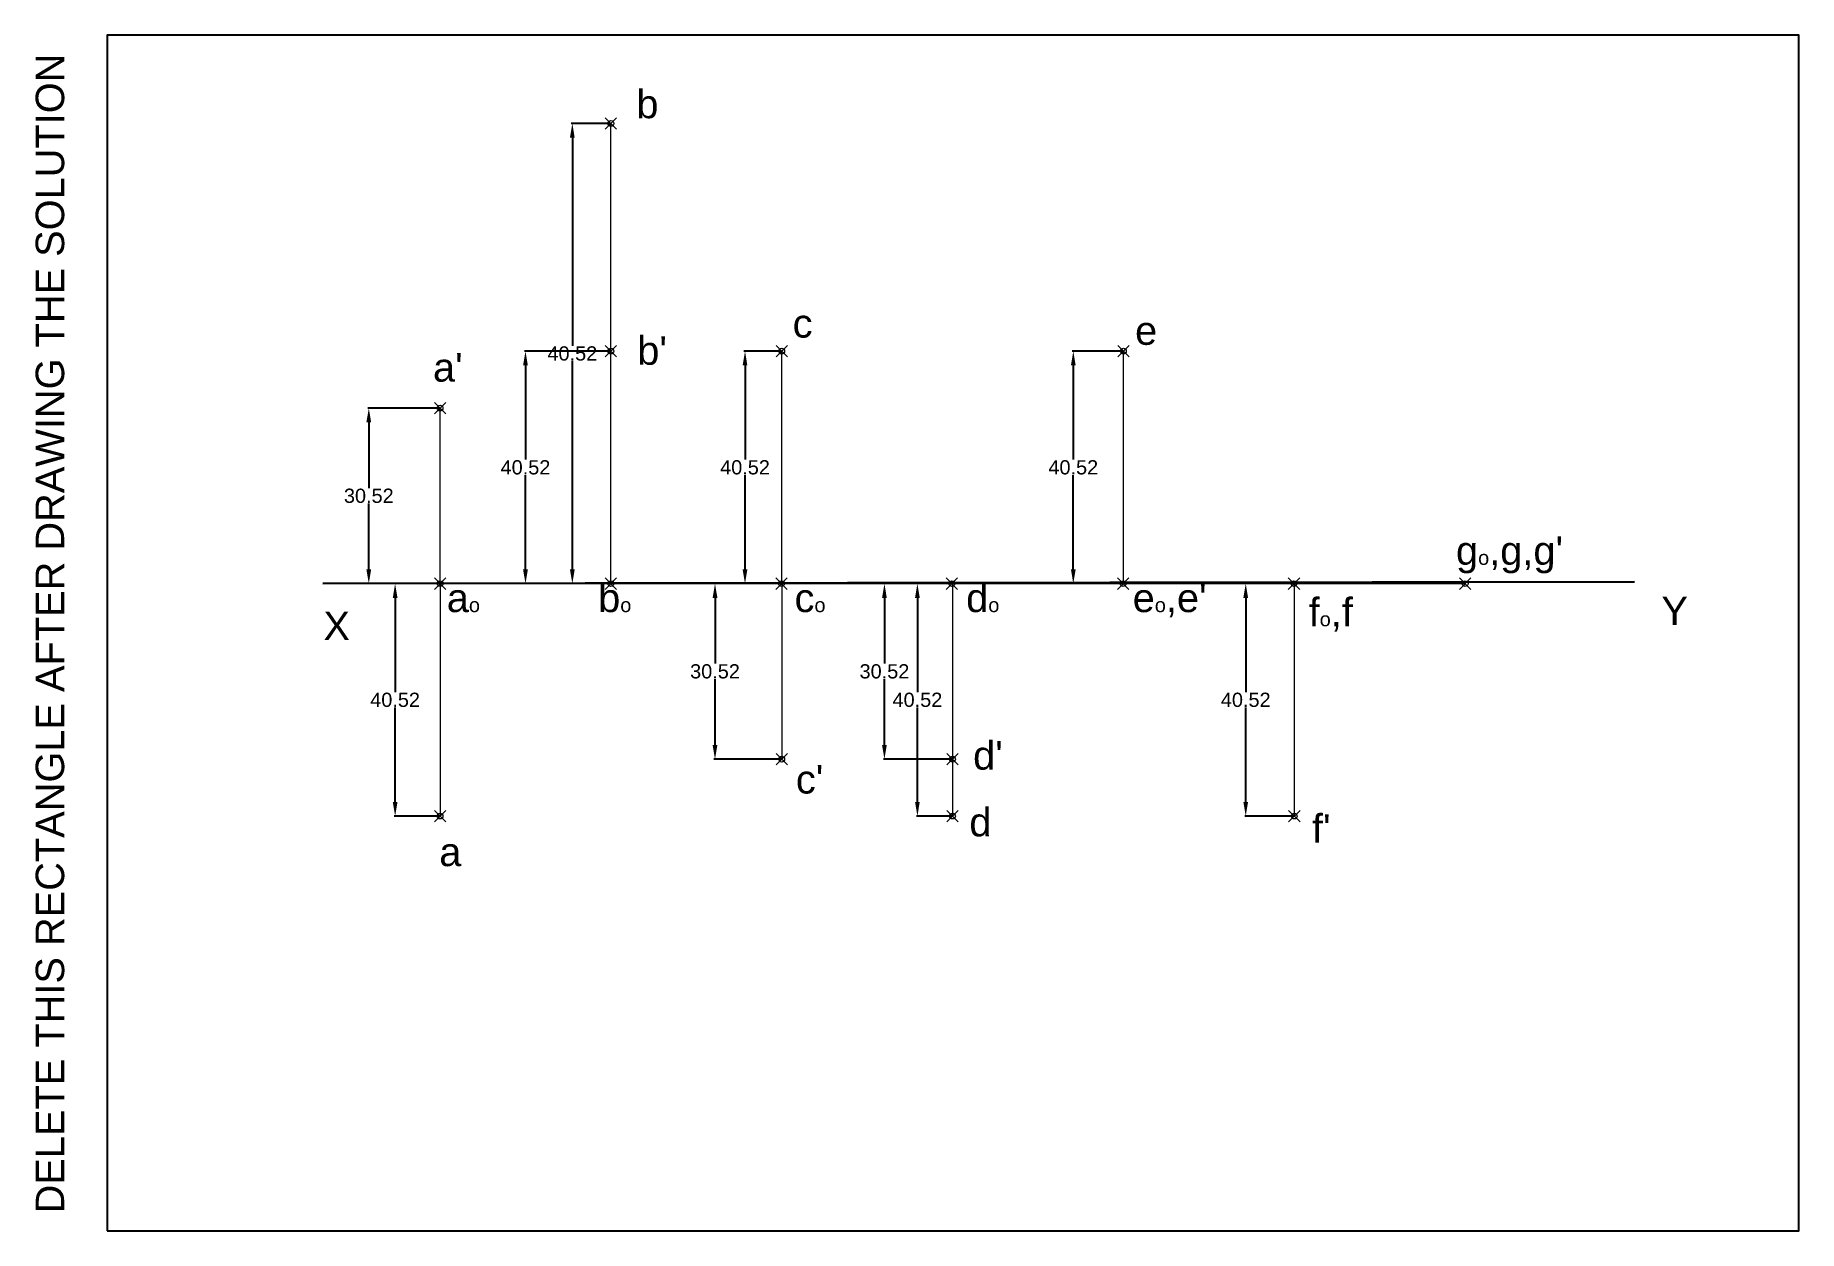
# Model space of a CAD drawing. Header units: millimetres. Extents: x -13 to 297, y 0 to 210.
import ezdxf

# ---------------------------------------------------------------- set-up
doc = ezdxf.new("R2010")
doc.units = ezdxf.units.MM
doc.header["$PDMODE"] = 35
doc.header["$PDSIZE"] = -2.5
doc.layers.add('Comments', color=10, linetype='Continuous', lineweight=13, plot=False)
doc.layers.add('thick continuous', color=7, linetype='Continuous', lineweight=30)
doc.layers.add('thin continuous', color=7, linetype='Continuous', lineweight=13)
doc.styles.get("Standard").update_dxf_attribs({"font": 'arial.ttf'})
doc.dimstyles.get("Standard").update_dxf_attribs({"dimtxt": 2.5, "dimasz": 2.5, "dimexe": 0.18, "dimexo": 0.0625, "dimgap": 0.09, "dimtad": 0, "dimtih": 1, "dimtoh": 1, "dimdec": 1, "dimzin": 0, "dimdsep": 46, "dimtxsty": 'Standard', "dimcen": 0.09, "dimadec": 0, "dimazin": 0, "dimtfac": 1, "dimtdec": 1, "dimtofl": 0, "dimtmove": 0, "dimatfit": 3, "dimfxl": 1, "dimtolj": 1, "dimtzin": 0, "dimarcsym": 0})

# ---------------------------------------------------------------- blocks, each defined once
blk = doc.blocks.new('*D22')
at = {"layer": 'Defpoints', "color": 0}
for p in [(58.43, 144.51), (45.92, 113.67), (58.43, 113.67)]:
    blk.add_point(p, dxfattribs=at)
at = {"layer": 'thin continuous', "color": 0, "lineweight": -2}
for p, q in [((58.37, 144.51), (45.74, 144.51)), ((45.92, 142.01), (45.92, 130.46)), ((45.92, 116.17), (45.92, 127.73)), ((58.37, 113.67), (45.74, 113.67))]:
    blk.add_line(p, q, dxfattribs=at)
at = {"layer": 'thin continuous', "color": 0}
for points in [[(46.33, 142.01), (45.5, 142.01), (45.92, 144.51)], [(45.5, 116.17), (46.33, 116.17), (45.92, 113.67)]]:
    blk.add_solid(points, dxfattribs=at)
at = {"layer": 'thin continuous', "color": 0, "insert": (45.92, 129.09), "char_height": 2.5, "attachment_point": 5}
blk.add_mtext('\\A1;30.52', dxfattribs=at)
blk = doc.blocks.new('*D23')
at = {"layer": 'Defpoints', "color": 0}
for p in [(58.43, 113.67), (50.54, 72.83), (58.43, 72.83)]:
    blk.add_point(p, dxfattribs=at)
at = {"layer": 'thin continuous', "color": 0, "lineweight": -2}
for p, q in [((58.37, 113.67), (50.36, 113.67)), ((50.54, 111.17), (50.54, 94.62)), ((50.54, 75.33), (50.54, 91.89)), ((58.37, 72.83), (50.36, 72.83))]:
    blk.add_line(p, q, dxfattribs=at)
at = {"layer": 'thin continuous', "color": 0}
for points in [[(50.96, 111.17), (50.13, 111.17), (50.54, 113.67)], [(50.13, 75.33), (50.96, 75.33), (50.54, 72.83)]]:
    blk.add_solid(points, dxfattribs=at)
at = {"layer": 'thin continuous', "color": 0, "insert": (50.54, 93.25), "char_height": 2.5, "attachment_point": 5}
blk.add_mtext('\\A1;40.52', dxfattribs=at)
blk = doc.blocks.new('*D24')
at = {"layer": 'Defpoints', "color": 0}
for p in [(88.43, 194.51), (81.66, 113.67), (88.43, 113.67)]:
    blk.add_point(p, dxfattribs=at)
at = {"layer": 'thin continuous', "color": 0, "lineweight": -2}
for p, q in [((88.37, 194.51), (81.48, 194.51)), ((81.66, 192.01), (81.66, 155.46)), ((81.66, 116.17), (81.66, 152.73)), ((88.37, 113.67), (81.48, 113.67))]:
    blk.add_line(p, q, dxfattribs=at)
at = {"layer": 'thin continuous', "color": 0}
for points in [[(82.07, 192.01), (81.24, 192.01), (81.66, 194.51)], [(81.24, 116.17), (82.07, 116.17), (81.66, 113.67)]]:
    blk.add_solid(points, dxfattribs=at)
at = {"layer": 'thin continuous', "color": 0, "insert": (81.66, 154.09), "char_height": 2.5, "attachment_point": 5}
blk.add_mtext('\\A1;40.52', dxfattribs=at)
blk = doc.blocks.new('*D25')
at = {"layer": 'Defpoints', "color": 0}
for p in [(88.43, 154.51), (73.43, 113.67), (88.37, 113.67)]:
    blk.add_point(p, dxfattribs=at)
at = {"layer": 'thin continuous', "color": 0, "lineweight": -2}
for p, q in [((88.37, 154.51), (73.25, 154.51)), ((73.43, 152.01), (73.43, 135.46)), ((73.43, 116.17), (73.43, 132.73)), ((88.31, 113.67), (73.25, 113.67))]:
    blk.add_line(p, q, dxfattribs=at)
at = {"layer": 'thin continuous', "color": 0}
for points in [[(73.85, 152.01), (73.01, 152.01), (73.43, 154.51)], [(73.01, 116.17), (73.85, 116.17), (73.43, 113.67)]]:
    blk.add_solid(points, dxfattribs=at)
at = {"layer": 'thin continuous', "color": 0, "insert": (73.43, 134.09), "char_height": 2.5, "attachment_point": 5}
blk.add_mtext('\\A1;40.52', dxfattribs=at)
blk = doc.blocks.new('*D26')
at = {"layer": 'Defpoints', "color": 0}
for p in [(118.43, 154.51), (111.98, 113.67), (118.43, 113.67)]:
    blk.add_point(p, dxfattribs=at)
at = {"layer": 'thin continuous', "color": 0, "lineweight": -2}
for p, q in [((118.37, 154.51), (111.8, 154.51)), ((111.98, 152.01), (111.98, 135.46)), ((111.98, 116.17), (111.98, 132.73)), ((118.37, 113.67), (111.8, 113.67))]:
    blk.add_line(p, q, dxfattribs=at)
at = {"layer": 'thin continuous', "color": 0}
for points in [[(112.39, 152.01), (111.56, 152.01), (111.98, 154.51)], [(111.56, 116.17), (112.39, 116.17), (111.98, 113.67)]]:
    blk.add_solid(points, dxfattribs=at)
at = {"layer": 'thin continuous', "color": 0, "insert": (111.98, 134.09), "char_height": 2.5, "attachment_point": 5}
blk.add_mtext('\\A1;40.52', dxfattribs=at)
blk = doc.blocks.new('*D27')
at = {"layer": 'Defpoints', "color": 0}
for p in [(118.43, 113.67), (106.71, 82.83), (118.43, 82.83)]:
    blk.add_point(p, dxfattribs=at)
at = {"layer": 'thin continuous', "color": 0, "lineweight": -2}
for p, q in [((118.37, 113.67), (106.53, 113.67)), ((106.71, 111.17), (106.71, 99.62)), ((106.71, 85.33), (106.71, 96.89)), ((118.37, 82.83), (106.53, 82.83))]:
    blk.add_line(p, q, dxfattribs=at)
at = {"layer": 'thin continuous', "color": 0}
for points in [[(107.13, 111.17), (106.29, 111.17), (106.71, 113.67)], [(106.29, 85.33), (107.13, 85.33), (106.71, 82.83)]]:
    blk.add_solid(points, dxfattribs=at)
at = {"layer": 'thin continuous', "color": 0, "insert": (106.71, 98.25), "char_height": 2.5, "attachment_point": 5}
blk.add_mtext('\\A1;30.52', dxfattribs=at)
blk = doc.blocks.new('*D28')
at = {"layer": 'Defpoints', "color": 0}
for p in [(148.43, 113.67), (136.46, 82.83), (148.43, 82.83)]:
    blk.add_point(p, dxfattribs=at)
at = {"layer": 'thin continuous', "color": 0, "lineweight": -2}
for p, q in [((148.37, 113.67), (136.28, 113.67)), ((136.46, 111.17), (136.46, 99.62)), ((136.46, 85.33), (136.46, 96.89)), ((148.37, 82.83), (136.28, 82.83))]:
    blk.add_line(p, q, dxfattribs=at)
at = {"layer": 'thin continuous', "color": 0}
for points in [[(136.87, 111.17), (136.04, 111.17), (136.46, 113.67)], [(136.04, 85.33), (136.87, 85.33), (136.46, 82.83)]]:
    blk.add_solid(points, dxfattribs=at)
at = {"layer": 'thin continuous', "color": 0, "insert": (136.46, 98.25), "char_height": 2.5, "attachment_point": 5}
blk.add_mtext('\\A1;30.52', dxfattribs=at)
blk = doc.blocks.new('*D29')
at = {"layer": 'Defpoints', "color": 0}
for p in [(148.37, 113.67), (142.25, 72.83), (148.43, 72.83)]:
    blk.add_point(p, dxfattribs=at)
at = {"layer": 'thin continuous', "color": 0, "lineweight": -2}
for p, q in [((148.31, 113.67), (142.07, 113.67)), ((142.25, 111.17), (142.25, 94.62)), ((142.25, 75.33), (142.25, 91.89)), ((148.37, 72.83), (142.07, 72.83))]:
    blk.add_line(p, q, dxfattribs=at)
at = {"layer": 'thin continuous', "color": 0}
for points in [[(142.66, 111.17), (141.83, 111.17), (142.25, 113.67)], [(141.83, 75.33), (142.66, 75.33), (142.25, 72.83)]]:
    blk.add_solid(points, dxfattribs=at)
at = {"layer": 'thin continuous', "color": 0, "insert": (142.25, 93.25), "char_height": 2.5, "attachment_point": 5}
blk.add_mtext('\\A1;40.52', dxfattribs=at)
blk = doc.blocks.new('*D30')
at = {"layer": 'Defpoints', "color": 0}
for p in [(178.43, 154.51), (169.62, 113.67), (178.43, 113.67)]:
    blk.add_point(p, dxfattribs=at)
at = {"layer": 'thin continuous', "color": 0, "lineweight": -2}
for p, q in [((178.37, 154.51), (169.44, 154.51)), ((169.62, 152.01), (169.62, 135.46)), ((169.62, 116.17), (169.62, 132.73)), ((178.37, 113.67), (169.44, 113.67))]:
    blk.add_line(p, q, dxfattribs=at)
at = {"layer": 'thin continuous', "color": 0}
for points in [[(170.04, 152.01), (169.21, 152.01), (169.62, 154.51)], [(169.21, 116.17), (170.04, 116.17), (169.62, 113.67)]]:
    blk.add_solid(points, dxfattribs=at)
at = {"layer": 'thin continuous', "color": 0, "insert": (169.62, 134.09), "char_height": 2.5, "attachment_point": 5}
blk.add_mtext('\\A1;40.52', dxfattribs=at)
blk = doc.blocks.new('*D31')
at = {"layer": 'Defpoints', "color": 0}
for p in [(208.43, 113.67), (199.9, 72.83), (208.43, 72.83)]:
    blk.add_point(p, dxfattribs=at)
at = {"layer": 'thin continuous', "color": 0, "lineweight": -2}
for p, q in [((208.37, 113.67), (199.72, 113.67)), ((199.9, 111.17), (199.9, 94.62)), ((199.9, 75.33), (199.9, 91.89)), ((208.37, 72.83), (199.72, 72.83))]:
    blk.add_line(p, q, dxfattribs=at)
at = {"layer": 'thin continuous', "color": 0}
for points in [[(200.31, 111.17), (199.48, 111.17), (199.9, 113.67)], [(199.48, 75.33), (200.31, 75.33), (199.9, 72.83)]]:
    blk.add_solid(points, dxfattribs=at)
at = {"layer": 'thin continuous', "color": 0, "insert": (199.9, 93.25), "char_height": 2.5, "attachment_point": 5}
blk.add_mtext('\\A1;40.52', dxfattribs=at)

msp = doc.modelspace()

# ---------------------------------------------------------------- linework, layer by layer
msp.add_lwpolyline([(0, 0), (297, 0), (297, 210), (0, 210)], close=True)
at = {"layer": 'thick continuous'}
msp.add_line((37.85, 113.67), (268.14, 113.99), dxfattribs=at)
at = {"layer": 'thin continuous'}
for p, q in [((88.43, 113.67), (88.43, 194.51)), ((88.43, 113.67), (88.43, 154.51)), ((118.43, 113.67), (118.43, 154.51)), ((178.43, 113.67), (178.43, 154.51)), ((58.43, 113.67), (58.43, 144.51)), ((58.43, 113.67), (58.43, 72.83)), ((58.43, 113.67), (88.43, 113.67)), ((88.43, 113.67), (118.43, 113.67)), ((118.43, 113.67), (118.43, 82.83)), ((118.43, 113.67), (148.43, 113.67)), ((148.43, 113.67), (148.43, 82.83)), ((148.43, 113.67), (148.43, 72.83)), ((148.43, 113.67), (178.43, 113.67)), ((178.43, 113.67), (208.43, 113.67)), ((208.43, 113.67), (208.43, 72.83)), ((208.43, 113.67), (238.43, 113.67))]:
    msp.add_line(p, q, dxfattribs=at)
for p in [(88.43, 194.51), (88.43, 154.51), (118.43, 154.51), (178.43, 154.51), (58.43, 144.51), (58.43, 113.67), (88.43, 113.67), (118.37, 113.67), (148.31, 113.67), (178.37, 113.67), (208.37, 113.67), (238.43, 113.67), (118.43, 82.83), (148.43, 82.83), (58.43, 72.83), (148.43, 72.83), (208.43, 72.83)]:
    msp.add_point(p, dxfattribs=at)

# ---------------------------------------------------------------- texts
at = {"layer": 'Comments'}
msp.add_text('DELETE THIS RECTANGLE AFTER DRAWING THE SOLUTION', height=5, rotation=90, dxfattribs=at).set_placement((-7.57, 3.05))
at = {"layer": 'thin continuous', "char_height": 5, "attachment_point": 1}
for s, width, insert in [('b', 11.088, (92.9, 200.43)), ('c', 9.2294, (120.34, 161.89)), ('e', 9.3768, (180.47, 160.62)), ("b'", 10.2605, (93.06, 157.12)), ("a'", 8.6668, (57.19, 154.16)), ("g{\\H0.5x;o},g,g'", 12.897, (236.82, 121.97)), ('a{\\H0.5x;o}', 7.3255, (59.61, 113.67)), ('b{\\H0.5x;o}', 6.9128, (86.19, 113.67)), ('c{\\H0.5x;o}', 8.3573, (120.68, 113.67)), ('d{\\H0.5x;o}', 5, (150.81, 113.67)), ("e{\\H0.5x;o},e'", 7.635, (180.05, 113.67)), ('X', 8.8306, (37.95, 108.75)), ('f{\\H0.5x;o},f', 6.6336, (210.95, 111.18)), ('Y', 10.9714, (272.89, 111.39)), ("d'", 9.7974, (152.03, 86)), ("c'", 6.9467, (120.91, 81.8)), ('d', 7.5081, (151.37, 74.28)), ("f'", 10.2111, (211.53, 73.17)), ('a', 7.9422, (58.29, 69.05))]:
    msp.add_mtext_dynamic_manual_height_columns(s, width=width, gutter_width=12.5, heights=[0], dxfattribs=dict(at, insert=insert))

# ---------------------------------------------------------------- dimensions: what is measured, and where the dimension line sits
at = {"layer": 'thin continuous'}
for base, p1, p2, text, picture, middle in [((81.66, 113.67), (88.43, 194.51), (88.43, 113.67), '40.52', '*D24', (81.66, 154.09)), ((73.43, 113.67), (88.43, 154.51), (88.37, 113.67), '40.52', '*D25', (73.43, 134.09)), ((111.98, 113.67), (118.43, 154.51), (118.43, 113.67), '40.52', '*D26', (111.98, 134.09)), ((169.62, 113.67), (178.43, 154.51), (178.43, 113.67), '40.52', '*D30', (169.62, 134.09)), ((45.92, 113.67), (58.43, 144.51), (58.43, 113.67), '30.52', '*D22', (45.92, 129.09)), ((50.54, 72.83), (58.43, 113.67), (58.43, 72.83), '40.52', '*D23', (50.54, 93.25)), ((106.71, 82.83), (118.43, 113.67), (118.43, 82.83), '30.52', '*D27', (106.71, 98.25)), ((136.46, 82.83), (148.43, 113.67), (148.43, 82.83), '30.52', '*D28', (136.46, 98.25)), ((142.25, 72.83), (148.37, 113.67), (148.43, 72.83), '40.52', '*D29', (142.25, 93.25)), ((199.9, 72.83), (208.43, 113.67), (208.43, 72.83), '40.52', '*D31', (199.9, 93.25))]:
    dim = msp.add_linear_dim(base=base, p1=p1, p2=p2, angle=90, text=text, dimstyle='Standard', dxfattribs=at)
    dim.commit()
    dim.dimension.update_dxf_attribs({"geometry": picture, "text_midpoint": middle})

doc.saveas('drawing.dxf')
